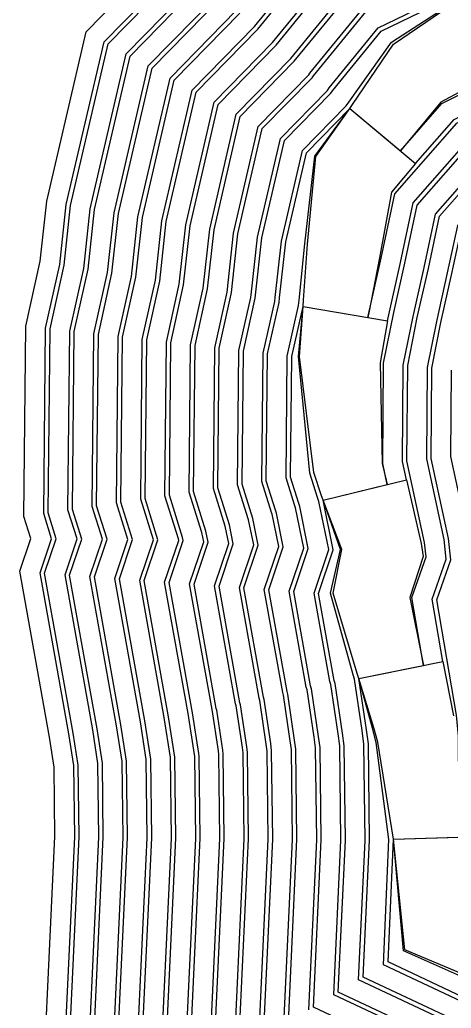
# Model space of a CAD drawing. Extents: x 740379 to 741806, y 7642263 to 7643624.
# Drawn here: x 740379 to 740641, y 7642722 to 7643321 of the extents above; entities that cross this region are included whole.
import ezdxf

# ---------------------------------------------------------------- set-up
doc = ezdxf.new("R2010")
doc.units = 0

msp = doc.modelspace()

# ---------------------------------------------------------------- linework, layer by layer
at = {"layer": 'ROAD', "color": 7}
for points in [[(740390.912, 7642622.532, 280), (740400.478, 7642826.132, 280), (740399.932, 7642868.219, 280), (740397.106, 7642886.508, 280), (740379.141, 7642986.994, 280), (740385.846, 7643006.915, 280), (740381.676, 7643020.235, 280), (740382.861, 7643135.703, 280), (740391.552, 7643174.959, 280), (740395.529, 7643211.35, 280), (740419.347, 7643314.07, 280), (740468.454, 7643364.198, 280)], [(740466.528, 7642668.094, 230), (740473.892, 7642825.287, 230), (740473.257, 7642874.332, 230), (740469.482, 7642898.731, 230), (740454.702, 7642981.402, 230), (740463.013, 7643006.095, 230), (740455.189, 7643031.088, 230), (740456.176, 7643127.303, 230), (740464.08, 7643163.004, 230), (740468.017, 7643199.031, 230), (740486.198, 7643277.437, 230), (740523.596, 7643315.681, 230), (740561.07, 7643361.571, 230)], [(740406.036, 7642631.644, 270), (740415.161, 7642825.962, 270), (740414.597, 7642869.441, 270), (740411.581, 7642888.952, 270), (740394.253, 7642985.875, 270), (740401.279, 7643006.751, 270), (740396.378, 7643022.406, 270), (740397.524, 7643134.023, 270), (740406.058, 7643172.568, 270), (740410.026, 7643208.886, 270), (740432.717, 7643306.74, 270), (740479.481, 7643354.493, 270)], [(740481.651, 7642677.207, 220), (740488.575, 7642825.111, 220), (740487.971, 7642875.01, 220), (740487.786, 7642876.432, 220), (740483.957, 7642901.176, 220), (740469.814, 7642980.283, 220), (740478.334, 7643005.599, 220), (740477.936, 7643007.56, 220), (740469.891, 7643033.258, 220), (740470.839, 7643125.623, 220), (740478.586, 7643160.613, 220), (740482.514, 7643196.567, 220), (740499.569, 7643270.114, 220), (740534.627, 7643305.98, 220), (740570.394, 7643349.781, 220)], [(740527.016, 7642704.546, 190), (740532.623, 7642824.584, 190), (740531.975, 7642878.138, 190), (740531.387, 7642882.633, 190), (740527.425, 7642909.228, 190), (740527.005, 7642910.62, 190), (740515.151, 7642976.928, 190), (740523.863, 7643002.815, 190), (740520.508, 7643018.977, 190), (740513.999, 7643039.77, 190), (740514.828, 7643120.559, 190), (740521.996, 7643152.516, 190), (740522.204, 7643154.365, 190), (740526.007, 7643189.175, 190), (740539.675, 7643248.119, 190), (740567.95, 7643276.921, 190), (740568.971, 7643278.413, 190), (740598.367, 7643314.411, 190), (740664.215, 7643346.406, 190), (740683.185, 7643311.195, 190), (740705.476, 7643322.444, 190)], [(740542.137, 7642713.66, 180), (740547.306, 7642824.409, 180), (740546.643, 7642879.183, 180), (740545.922, 7642884.69, 180), (740541.787, 7642912.447, 180), (740541.306, 7642914.043, 180), (740530.263, 7642975.81, 180), (740539.034, 7643001.872, 180), (740534.873, 7643022.348, 180), (740534.466, 7643023.526, 180), (740528.701, 7643041.94, 180), (740529.491, 7643118.858, 180), (740536.495, 7643150.084, 180), (740536.794, 7643152.753, 180), (740540.505, 7643186.711, 180), (740553.043, 7643240.781, 180), (740579.326, 7643267.555, 180), (740610.04, 7643241.937, 180), (740635.243, 7643270.557, 180), (740711.481, 7643309.041, 180), (740803.195, 7643346.662, 180)], [(740421.159, 7642640.756, 260), (740429.844, 7642825.793, 260), (740429.262, 7642870.663, 260), (740426.056, 7642891.396, 260), (740409.366, 7642984.757, 260), (740416.713, 7643006.587, 260), (740411.081, 7643024.576, 260), (740412.187, 7643132.343, 260), (740420.563, 7643170.177, 260), (740424.524, 7643206.422, 260), (740446.086, 7643299.412, 260), (740490.509, 7643344.788, 260)], [(740673.734, 7642684.254, 160), (740572.378, 7642731.887, 160), (740576.671, 7642824.059, 160), (740575.979, 7642881.274, 160), (740574.992, 7642888.806, 160), (740570.511, 7642918.883, 160), (740569.906, 7642920.888, 160), (740560.487, 7642973.573, 160), (740569.377, 7642999.985, 160), (740563.257, 7643030.099, 160), (740602.118, 7643039.558, 160), (740599.355, 7643052.401, 160), (740599.842, 7643113.232, 160), (740605.997, 7643143.941, 160), (740612.687, 7643173.767, 160), (740620.245, 7643209.102, 160), (740653.533, 7643246.903, 160), (740723.492, 7643282.235, 160), (740808.294, 7643317.02, 160), (740907.93, 7643312.179, 160), (740913.219, 7643313.701, 160), (741012.918, 7643307.221, 160), (741034.634, 7643317.08, 160), (741083.465, 7643341.51, 160)], [(740436.283, 7642649.869, 250), (740444.526, 7642825.624, 250), (740443.927, 7642871.886, 250), (740440.532, 7642893.841, 250), (740424.478, 7642983.639, 250), (740432.146, 7643006.423, 250), (740425.783, 7643026.747, 250), (740426.85, 7643130.663, 250), (740435.069, 7643167.786, 250), (740439.022, 7643203.958, 250), (740459.456, 7643292.086, 250), (740501.537, 7643335.085, 250)], [(740496.773, 7642686.32, 210), (740503.258, 7642824.935, 210), (740502.639, 7642876.052, 210), (740502.317, 7642878.52, 210), (740498.701, 7642902.792, 210), (740498.405, 7642903.774, 210), (740484.926, 7642979.165, 210), (740493.506, 7643004.657, 210), (740492.13, 7643011.354, 210), (740484.594, 7643035.429, 210), (740485.502, 7643123.943, 210), (740493.091, 7643158.222, 210), (740497.012, 7643194.103, 210), (740512.94, 7643262.794, 210), (740545.658, 7643296.28, 210), (740579.718, 7643337.991, 210)], [(740667.759, 7642670.843, 170), (740557.258, 7642722.773, 170), (740561.988, 7642824.234, 170), (740561.311, 7642880.228, 170), (740560.457, 7642886.748, 170), (740556.149, 7642915.665, 170), (740555.606, 7642917.465, 170), (740545.375, 7642974.691, 170), (740554.206, 7643000.928, 170), (740549.065, 7643026.225, 170), (740548.422, 7643028.08, 170), (740543.404, 7643044.111, 170), (740544.153, 7643117.158, 170), (740550.993, 7643147.648, 170), (740590.397, 7643140.842, 170), (740598.341, 7643176.874, 170), (740606.693, 7643215.924, 170), (740644.388, 7643258.73, 170), (740717.486, 7643295.638, 170), (740805.745, 7643331.841, 170)], [(740679.697, 7642697.672, 150), (740587.498, 7642741.001, 150), (740591.354, 7642823.885, 150), (740590.647, 7642882.32, 150), (740589.527, 7642890.865, 150), (740584.874, 7642922.094, 150), (740624.089, 7642929.959, 150), (740616.978, 7642971.055, 150), (740625.663, 7642995.745, 150), (740624.7, 7643004.398, 150), (740614.047, 7643053.904, 150), (740614.51, 7643111.717, 150), (740620.351, 7643140.862, 150), (740627.03, 7643170.638, 150), (740633.798, 7643202.28, 150), (740662.678, 7643235.076, 150), (740729.498, 7643268.832, 150), (740810.844, 7643302.2, 150), (740909.597, 7643297.402, 150), (740914.817, 7643298.903, 150), (741015.634, 7643292.35, 150), (741041.027, 7643303.883, 150), (741090.477, 7643328.629, 150)], [(740451.406, 7642658.981, 240), (740459.209, 7642825.455, 240), (740458.592, 7642873.109, 240), (740455.007, 7642896.286, 240), (740439.59, 7642982.52, 240), (740447.579, 7643006.259, 240), (740440.486, 7643028.917, 240), (740441.513, 7643128.983, 240), (740449.575, 7643165.395, 240), (740453.519, 7643201.494, 240), (740472.827, 7643284.76, 240), (740512.566, 7643325.383, 240)], [(740511.895, 7642695.433, 200), (740517.94, 7642824.759, 200), (740517.307, 7642877.095, 200), (740516.852, 7642880.576, 200), (740513.063, 7642906.01, 200), (740512.705, 7642907.197, 200), (740500.039, 7642978.047, 200), (740508.683, 7643003.732, 200), (740506.32, 7643015.162, 200), (740499.296, 7643037.599, 200), (740500.165, 7643122.259, 200), (740507.498, 7643154.948, 200), (740507.613, 7643155.976, 200), (740511.51, 7643191.639, 200), (740526.308, 7643255.456, 200), (740556.591, 7643286.306, 200), (740557.302, 7643287.331, 200), (740589.043, 7643326.201, 200)], [(740685.65, 7642711.094, 140), (740602.586, 7642750.13, 140), (740605.803, 7642824.509, 140), (740645.775, 7642825.888, 140), (740645.304, 7642887.052, 140), (740644.206, 7642899.796, 140), (740632.094, 7642969.791, 140), (740640.624, 7642994.039, 140), (740639.178, 7643006.892, 140), (740628.739, 7643055.408, 140), (740629.178, 7643110.203, 140), (740634.704, 7643137.783, 140), (740641.372, 7643167.51, 140), (740647.35, 7643195.458, 140), (740671.824, 7643223.25, 140), (740735.506, 7643255.43, 140), (740813.393, 7643287.379, 140), (740911.265, 7643282.624, 140), (740916.415, 7643284.105, 140), (741018.351, 7643277.48, 140), (741047.421, 7643290.686, 140), (741097.49, 7643315.749, 140), (741113.388, 7643324.777, 140)]]:
    msp.add_polyline3d(points, dxfattribs=at)
at = {"layer": 'ROAD', "color": 3}
for points in [[(740463.768, 7642666.431, 240), (740471.213, 7642825.252, 240), (740470.58, 7642874.109, 240), (740466.844, 7642898.259, 240), (740451.944, 7642981.606, 240), (740460.196, 7643006.125, 240), (740452.505, 7643030.691, 240), (740453.499, 7643127.61, 240), (740461.432, 7643163.44, 240), (740465.371, 7643199.48, 240), (740483.757, 7643278.773, 240), (740521.521, 7643317.376, 240), (740559.368, 7643363.723, 240)], [(740403.275, 7642629.981, 280), (740412.481, 7642825.928, 280), (740411.92, 7642869.218, 280), (740408.943, 7642888.48, 280), (740391.495, 7642986.08, 280), (740398.462, 7643006.781, 280), (740393.695, 7643022.009, 280), (740394.847, 7643134.329, 280), (740403.41, 7643173.004, 280), (740407.38, 7643209.336, 280), (740430.276, 7643308.078, 280), (740477.406, 7643356.187, 280)], [(740418.399, 7642639.093, 270), (740427.164, 7642825.758, 270), (740426.585, 7642870.44, 270), (740423.419, 7642890.925, 270), (740406.607, 7642984.961, 270), (740413.896, 7643006.617, 270), (740408.397, 7643024.18, 270), (740409.51, 7643132.649, 270), (740417.916, 7643170.613, 270), (740421.878, 7643206.872, 270), (740443.646, 7643300.75, 270), (740488.434, 7643346.483, 270)], [(740478.891, 7642675.544, 230), (740485.896, 7642825.078, 230), (740485.294, 7642874.82, 230), (740485.138, 7642876.022, 230), (740481.319, 7642900.704, 230), (740467.056, 7642980.488, 230), (740475.565, 7643005.771, 230), (740475.379, 7643006.759, 230), (740467.207, 7643032.862, 230), (740468.162, 7643125.93, 230), (740475.938, 7643161.05, 230), (740479.868, 7643197.016, 230), (740497.128, 7643271.451, 230), (740532.551, 7643307.675, 230), (740568.692, 7643351.933, 230)], [(740524.256, 7642702.883, 200), (740529.944, 7642824.552, 200), (740529.298, 7642877.948, 200), (740528.737, 7642882.238, 200), (740524.803, 7642908.641, 200), (740524.395, 7642909.995, 200), (740512.392, 7642977.132, 200), (740521.092, 7643002.981, 200), (740517.951, 7643018.177, 200), (740511.315, 7643039.373, 200), (740512.151, 7643120.869, 200), (740519.35, 7643152.96, 200), (740519.54, 7643154.656, 200), (740523.361, 7643189.625, 200), (740537.235, 7643249.458, 200), (740565.872, 7643278.63, 200), (740566.896, 7643280.108, 200), (740596.665, 7643316.563, 200), (740662.894, 7643348.743, 200)], [(740539.377, 7642711.996, 190), (740544.626, 7642824.377, 190), (740543.966, 7642878.992, 190), (740543.272, 7642884.295, 190), (740539.165, 7642911.859, 190), (740538.695, 7642913.418, 190), (740527.504, 7642976.014, 190), (740536.265, 7643002.044, 190), (740532.283, 7643021.641, 190), (740531.909, 7643022.725, 190), (740526.018, 7643041.544, 190), (740526.814, 7643119.169, 190), (740533.849, 7643150.528, 190), (740534.131, 7643153.044, 190), (740537.859, 7643187.161, 190), (740550.603, 7643242.121, 190), (740577.253, 7643269.268, 190), (740578.804, 7643271.533, 190), (740604.706, 7643307.782, 190), (740664.215, 7643346.406, 190), (740688.879, 7643300.627, 190), (740710.464, 7643311.52, 190), (740802.73, 7643349.367, 190)], [(740433.522, 7642648.206, 260), (740441.847, 7642825.589, 260), (740441.25, 7642871.663, 260), (740437.894, 7642893.369, 260), (740421.719, 7642983.843, 260), (740429.329, 7643006.453, 260), (740423.1, 7643026.35, 260), (740424.173, 7643130.969, 260), (740432.421, 7643168.222, 260), (740436.375, 7643204.408, 260), (740457.016, 7643293.423, 260), (740499.462, 7643336.78, 260)], [(740494.013, 7642684.656, 220), (740500.578, 7642824.903, 220), (740499.962, 7642875.861, 220), (740499.667, 7642878.125, 220), (740495.794, 7642903.149, 220), (740482.168, 7642979.369, 220), (740490.736, 7643004.827, 220), (740489.573, 7643010.554, 220), (740481.91, 7643035.032, 220), (740482.825, 7643124.25, 220), (740490.444, 7643158.659, 220), (740494.366, 7643194.552, 220), (740510.499, 7643264.13, 220), (740543.582, 7643297.975, 220), (740578.016, 7643340.143, 220)], [(740554.498, 7642721.11, 180), (740559.309, 7642824.202, 180), (740558.634, 7642880.037, 180), (740557.807, 7642886.353, 180), (740553.527, 7642915.077, 180), (740552.996, 7642916.841, 180), (740542.617, 7642974.896, 180), (740551.436, 7643001.101, 180), (740546.474, 7643025.517, 180), (740545.865, 7643027.279, 180), (740540.72, 7643043.714, 180), (740541.477, 7643117.468, 180), (740548.347, 7643148.097, 180), (740548.73, 7643151.504, 180), (740552.036, 7643185.495, 180), (740558.095, 7643238.795, 180), (740579.326, 7643267.555, 180), (740619.258, 7643234.247, 180), (740642.719, 7643260.889, 180), (740716.469, 7643298.117, 180), (740805.279, 7643334.546, 180)], [(740509.135, 7642693.77, 210), (740515.261, 7642824.727, 210), (740514.63, 7642876.904, 210), (740514.202, 7642880.181, 210), (740510.441, 7642905.423, 210), (740510.095, 7642906.572, 210), (740497.28, 7642978.251, 210), (740505.912, 7643003.899, 210), (740503.763, 7643014.362, 210), (740496.612, 7643037.203, 210), (740497.488, 7643122.57, 210), (740504.949, 7643156.268, 210), (740508.863, 7643192.088, 210), (740523.868, 7643256.795, 210), (740554.519, 7643288.019, 210), (740555.226, 7643289.026, 210), (740587.341, 7643328.353, 210)], [(740678.557, 7642695.247, 160), (740584.738, 7642739.338, 160), (740588.674, 7642823.853, 160), (740587.969, 7642882.129, 160), (740586.877, 7642890.47, 160), (740582.252, 7642921.513, 160), (740581.435, 7642924.22, 160), (740567.748, 7642973.749, 160), (740573.706, 7643000.235, 160), (740563.257, 7643030.099, 160), (740613.782, 7643042.396, 160), (740611.365, 7643053.63, 160), (740611.833, 7643111.994, 160), (740617.736, 7643141.448, 160), (740624.41, 7643171.199, 160), (740631.324, 7643203.525, 160), (740661.009, 7643237.235, 160), (740728.482, 7643271.311, 160), (740810.378, 7643304.905, 160), (740903.144, 7643300.398, 160), (740914.309, 7643303.609, 160), (741014.77, 7643297.08, 160), (741038.94, 7643308.053, 160), (741088.175, 7643332.684, 160)], [(740684.51, 7642708.669, 150), (740599.832, 7642748.464, 150), (740603.116, 7642824.397, 150), (740595.411, 7642883.225, 150), (740593.253, 7642891.847, 150), (740584.874, 7642922.094, 150), (740635.859, 7642932.319, 150), (740629.335, 7642970.021, 150), (740637.893, 7642994.349, 150), (740636.559, 7643006.329, 150), (740626.057, 7643055.133, 150), (740626.501, 7643110.479, 150), (740632.09, 7643138.369, 150), (740638.752, 7643168.07, 150), (740644.876, 7643196.703, 150), (740670.155, 7643225.409, 150), (740734.489, 7643257.909, 150), (740812.928, 7643290.084, 150), (740904.811, 7643285.62, 150), (740915.907, 7643288.811, 150), (741017.487, 7643282.209, 150), (741045.333, 7643294.855, 150), (741095.187, 7643319.804, 150), (741110.302, 7643328.387, 150)], [(740448.645, 7642657.318, 250), (740456.53, 7642825.421, 250), (740455.915, 7642872.886, 250), (740452.369, 7642895.814, 250), (740436.831, 7642982.724, 250), (740444.762, 7643006.289, 250), (740437.802, 7643028.521, 250), (740438.836, 7643129.29, 250), (740446.927, 7643165.831, 250), (740450.873, 7643201.944, 250), (740470.386, 7643286.097, 250), (740510.491, 7643327.077, 250)], [(740672.594, 7642681.829, 170), (740569.618, 7642730.224, 170), (740573.992, 7642824.027, 170), (740573.302, 7642881.083, 170), (740572.342, 7642888.411, 170), (740567.89, 7642918.295, 170), (740567.296, 7642920.263, 170), (740557.729, 7642973.777, 170), (740566.607, 7643000.158, 170), (740560.665, 7643029.398, 170), (740559.821, 7643031.837, 170), (740555.223, 7643046.524, 170), (740548.171, 7643117.172, 170), (740550.993, 7643147.648, 170), (740602.234, 7643138.797, 170), (740610.067, 7643174.327, 170), (740617.771, 7643210.347, 170), (740651.863, 7643249.061, 170)], [(740651.036, 7643008.83, 140), (740640.749, 7643056.637, 140), (740641.168, 7643108.965, 140)], [(740690.323, 7642722.148, 140), (740611.868, 7642756.787, 140), (740605.803, 7642824.509, 140), (740657.772, 7642826.302, 140)]]:
    msp.add_polyline3d(points, dxfattribs=at)
at = {"layer": 'ROAD', "color": 1}
for points in [[(740466.528, 7642668.094, 230), (740473.892, 7642825.287, 230), (740473.257, 7642874.332, 230), (740469.482, 7642898.731, 230), (740454.702, 7642981.402, 230), (740463.013, 7643006.095, 230), (740455.189, 7643031.088, 230), (740456.176, 7643127.303, 230), (740464.08, 7643163.004, 230), (740468.017, 7643199.031, 230), (740486.198, 7643277.437, 230), (740523.596, 7643315.681, 230), (740561.07, 7643361.571, 230)], [(740406.036, 7642631.644, 270), (740415.161, 7642825.962, 270), (740414.597, 7642869.441, 270), (740411.581, 7642888.952, 270), (740394.253, 7642985.875, 270), (740401.279, 7643006.751, 270), (740396.378, 7643022.406, 270), (740397.524, 7643134.023, 270), (740406.058, 7643172.568, 270), (740410.026, 7643208.886, 270), (740432.717, 7643306.74, 270), (740479.481, 7643354.493, 270)], [(740481.651, 7642677.207, 220), (740488.575, 7642825.111, 220), (740487.971, 7642875.01, 220), (740487.786, 7642876.432, 220), (740483.957, 7642901.176, 220), (740469.814, 7642980.283, 220), (740478.334, 7643005.599, 220), (740477.936, 7643007.56, 220), (740469.891, 7643033.258, 220), (740470.839, 7643125.623, 220), (740478.586, 7643160.613, 220), (740482.514, 7643196.567, 220), (740499.569, 7643270.114, 220), (740534.627, 7643305.98, 220), (740570.394, 7643349.781, 220)], [(740527.016, 7642704.546, 190), (740532.623, 7642824.584, 190), (740531.975, 7642878.138, 190), (740531.387, 7642882.633, 190), (740527.425, 7642909.228, 190), (740527.005, 7642910.62, 190), (740515.151, 7642976.928, 190), (740523.863, 7643002.815, 190), (740520.508, 7643018.977, 190), (740513.999, 7643039.77, 190), (740514.828, 7643120.559, 190), (740521.996, 7643152.516, 190), (740522.204, 7643154.365, 190), (740526.007, 7643189.175, 190), (740539.675, 7643248.119, 190), (740567.95, 7643276.921, 190), (740568.971, 7643278.413, 190), (740598.367, 7643314.411, 190), (740664.215, 7643346.406, 190)], [(740542.137, 7642713.66, 180), (740547.306, 7642824.409, 180), (740546.643, 7642879.183, 180), (740545.922, 7642884.69, 180), (740541.787, 7642912.447, 180), (740541.306, 7642914.043, 180), (740530.263, 7642975.81, 180), (740539.034, 7643001.872, 180), (740534.873, 7643022.348, 180), (740534.466, 7643023.526, 180), (740528.701, 7643041.94, 180), (740529.491, 7643118.858, 180), (740536.495, 7643150.084, 180), (740536.794, 7643152.753, 180), (740540.505, 7643186.711, 180), (740553.043, 7643240.781, 180), (740579.326, 7643267.555, 180), (740579.326, 7643267.555, 180), (740580.951, 7643270.067, 180.297), (740605.868, 7643306.567, 183.835), (740664.215, 7643346.406, 190)], [(740421.159, 7642640.756, 260), (740429.844, 7642825.793, 260), (740429.262, 7642870.663, 260), (740426.056, 7642891.396, 260), (740409.366, 7642984.757, 260), (740416.713, 7643006.587, 260), (740411.081, 7643024.576, 260), (740412.187, 7643132.343, 260), (740420.563, 7643170.177, 260), (740424.524, 7643206.422, 260), (740446.086, 7643299.412, 260), (740490.509, 7643344.788, 260)], [(740436.283, 7642649.869, 250), (740444.526, 7642825.624, 250), (740443.927, 7642871.886, 250), (740440.532, 7642893.841, 250), (740424.478, 7642983.639, 250), (740432.146, 7643006.423, 250), (740425.783, 7643026.747, 250), (740426.85, 7643130.663, 250), (740435.069, 7643167.786, 250), (740439.022, 7643203.958, 250), (740459.456, 7643292.086, 250), (740501.537, 7643335.085, 250)], [(740496.773, 7642686.32, 210), (740503.258, 7642824.935, 210), (740502.639, 7642876.052, 210), (740502.317, 7642878.52, 210), (740498.701, 7642902.792, 210), (740498.405, 7642903.774, 210), (740484.926, 7642979.165, 210), (740493.506, 7643004.657, 210), (740492.13, 7643011.354, 210), (740484.594, 7643035.429, 210), (740485.502, 7643123.943, 210), (740493.091, 7643158.222, 210), (740497.012, 7643194.103, 210), (740512.94, 7643262.794, 210), (740545.658, 7643296.28, 210), (740579.718, 7643337.991, 210)], [(740451.406, 7642658.981, 240), (740459.209, 7642825.455, 240), (740458.592, 7642873.109, 240), (740455.007, 7642896.286, 240), (740439.59, 7642982.52, 240), (740447.579, 7643006.259, 240), (740440.486, 7643028.917, 240), (740441.513, 7643128.983, 240), (740449.575, 7643165.395, 240), (740453.519, 7643201.494, 240), (740472.827, 7643284.76, 240), (740512.566, 7643325.383, 240)], [(740511.895, 7642695.433, 200), (740517.94, 7642824.759, 200), (740517.307, 7642877.095, 200), (740516.852, 7642880.576, 200), (740513.063, 7642906.01, 200), (740512.705, 7642907.197, 200), (740500.039, 7642978.047, 200), (740508.683, 7643003.732, 200), (740506.32, 7643015.162, 200), (740499.296, 7643037.599, 200), (740500.165, 7643122.259, 200), (740507.498, 7643154.948, 200), (740507.613, 7643155.976, 200), (740511.51, 7643191.639, 200), (740526.308, 7643255.456, 200), (740556.591, 7643286.306, 200), (740557.302, 7643287.331, 200), (740589.043, 7643326.201, 200)], [(740688.879, 7643300.627, 190), (740634.603, 7643271.385, 183.835), (740611.942, 7643244.218, 180.297), (740610.04, 7643241.937, 180), (740610.04, 7643241.937, 180), (740635.243, 7643270.557, 180), (740711.481, 7643309.041, 180)], [(740667.759, 7642670.843, 170), (740557.258, 7642722.773, 170), (740561.988, 7642824.234, 170), (740561.311, 7642880.228, 170), (740560.457, 7642886.748, 170), (740556.149, 7642915.665, 170), (740555.606, 7642917.465, 170), (740545.375, 7642974.691, 170), (740554.206, 7643000.928, 170), (740549.065, 7643026.225, 170), (740548.422, 7643028.08, 170), (740543.404, 7643044.111, 170), (740544.153, 7643117.158, 170), (740550.993, 7643147.648, 170), (740550.993, 7643147.648, 170), (740551.325, 7643151.321, 170.29), (740553.719, 7643185.338, 173.69), (740558.678, 7643238.566, 177.739), (740579.326, 7643267.555, 180), (740619.258, 7643234.247, 180), (740604.778, 7643216.888, 177.739), (740597.373, 7643177.076, 173.69), (740590.946, 7643143.693, 170.29), (740590.397, 7643140.842, 170), (740590.397, 7643140.842, 170), (740598.341, 7643176.874, 170), (740606.693, 7643215.924, 170), (740644.388, 7643258.73, 170)], [(740673.734, 7642684.254, 160), (740572.378, 7642731.887, 160), (740576.671, 7642824.059, 160), (740575.979, 7642881.274, 160), (740574.992, 7642888.806, 160), (740570.511, 7642918.883, 160), (740569.906, 7642920.888, 160), (740560.487, 7642973.573, 160), (740569.377, 7642999.985, 160), (740563.257, 7643030.099, 160), (740563.257, 7643030.099, 160), (740562.293, 7643032.662, 160.272), (740557.513, 7643046.993, 161.318), (740548.863, 7643117.174, 167.426), (740550.993, 7643147.648, 170), (740602.234, 7643138.797, 170), (740597.854, 7643113.438, 167.426), (740599.001, 7643052.365, 161.318), (740601.476, 7643042.198, 160.272), (740602.118, 7643039.558, 160), (740602.118, 7643039.558, 160), (740599.355, 7643052.401, 160), (740599.842, 7643113.232, 160), (740605.997, 7643143.941, 160), (740612.687, 7643173.767, 160), (740620.245, 7643209.102, 160), (740653.533, 7643246.903, 160)], [(740679.697, 7642697.672, 150), (740587.498, 7642741.001, 150), (740591.354, 7642823.885, 150), (740590.647, 7642882.32, 150), (740589.527, 7642890.865, 150), (740584.874, 7642922.094, 150), (740584.874, 7642922.094, 150), (740583.926, 7642924.963, 150.301), (740569.348, 7642973.788, 154.202), (740574.594, 7643000.286, 156.807), (740574.594, 7643000.286, 156.807), (740563.257, 7643030.099, 160), (740613.782, 7643042.396, 160), (740622.712, 7643003.936, 157.613), (740623.804, 7642995.957, 156.807), (740615.818, 7642971.152, 154.202), (740623.497, 7642932.908, 150.301), (740624.089, 7642929.959, 150), (740624.089, 7642929.959, 150), (740616.978, 7642971.055, 150), (740625.663, 7642995.745, 150), (740624.7, 7643004.398, 150), (740614.047, 7643053.904, 150), (740614.51, 7643111.717, 150), (740620.351, 7643140.862, 150), (740627.03, 7643170.638, 150), (740633.798, 7643202.28, 150), (740662.678, 7643235.076, 150)], [(740644.206, 7642899.796, 140), (740632.094, 7642969.791, 140), (740640.624, 7642994.039, 140), (740639.178, 7643006.892, 140), (740628.739, 7643055.408, 140), (740629.178, 7643110.203, 140), (740634.704, 7643137.783, 140), (740641.372, 7643167.51, 140)], [(740685.65, 7642711.094, 140), (740602.586, 7642750.13, 140), (740605.803, 7642824.509, 140), (740605.803, 7642824.509, 140), (740596.474, 7642883.427, 145.965), (740596.474, 7642883.427, 145.965), (740594.056, 7642892.093, 146.865), (740584.874, 7642922.094, 150), (740635.859, 7642932.319, 150), (740642.393, 7642899.446, 146.865)], [(740691.328, 7642724.539, 130.319), (740612.869, 7642757.505, 136.041), (740605.803, 7642824.509, 140), (740657.772, 7642826.302, 140)]]:
    msp.add_polyline3d(points, dxfattribs=at)

doc.saveas('drawing.dxf')
